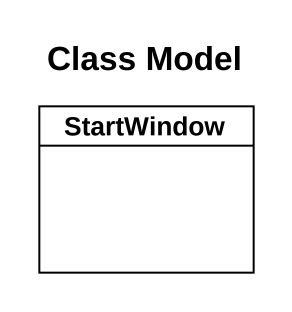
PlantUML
@startuml
title Class Model
hide circle
hide empty members
class StartWindow
@enduml
